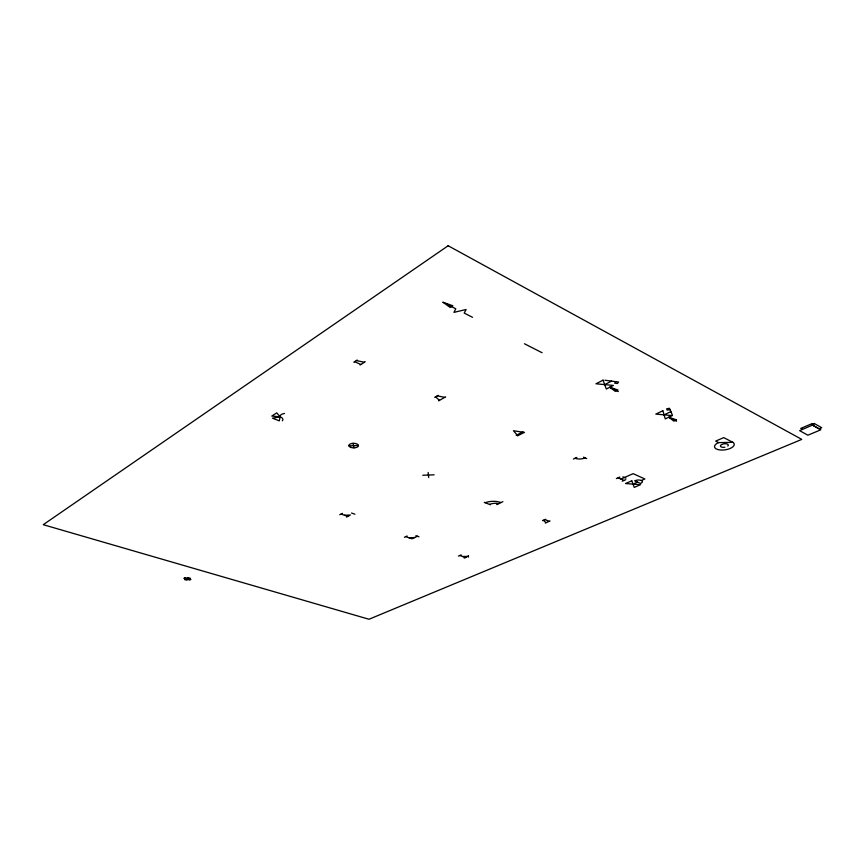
<?xml version="1.0" encoding="UTF-8"?>
<svg xmlns="http://www.w3.org/2000/svg" width="865" height="865" viewBox="0 0 865 865"><rect width="100%" height="100%" fill="white"/><g stroke="black" fill="none" stroke-linecap="round" stroke-linejoin="round"><path stroke-width="1.3" d="M615.858 381.681L614.68 383.163L617.415 383.519L618.594 382.038L604.895 380.222M353.774 362.24L357.202 360.024M360.056 365.03L365.225 361.732M434.673 397.327L438.166 395.327M438.62 400.852L445.616 396.873M339.761 514.751L342.454 513.367M346.465 517.086L349.157 515.713M604.689 384.611L611.523 381.108M516.21 435.322L523.271 431.732M517.486 435.895L524.547 432.305M404.409 537.284L407.145 535.997M664.071 414.854L670.894 411.632M573.333 459.088L576.879 457.423M417.449 536.246L411.967 538.808L405.772 536.646M496.661 504.565L502.889 501.678M616.345 478.594L619.881 477.026M620.908 479.059L633.148 473.663L644.857 478.983L641.376 480.497A4.617 1.979 -5.7 0 0 634.694 480.821L640.5 483.427A4.617 1.979 -5.7 0 0 641.365 480.486M622.259 481.221L625.795 479.664M458.418 556.109L461.164 554.908M542.539 520.622L545.664 519.26M633.018 484.108L637.602 482.129M464.191 558.12L466.938 556.93M545.339 523.001L550.032 520.979M669.997 409.588L667.174 410.14L666.601 408.842L669.434 408.291L672.246 414.735M348.898 445.843L358.467 445.475M422.769 475.253L434.111 474.82M344.465 515.237L350.509 515.021M408.875 537.727L414.703 537.533M462.678 556.519L468.441 556.325M732.871 442.318L718.577 442.61L715.669 441.128L723.713 437.604L732.871 442.318A9.958 4.379 -7.9 0 1 729.682 448.654A9.958 4.379 -7.9 0 1 716.209 448.913A9.958 4.379 -7.9 0 1 718.555 442.599M522.449 432.154L513.453 430.727L517.032 434.911M356.348 360.575L364.403 362.251M437.29 395.824L444.729 397.381M609.836 387.239L617.988 390.018L615.307 391.38L609.836 387.239L618.345 391.564M341.102 514.059L347.806 516.405M459.791 555.514L465.565 557.525M351.536 513.042L354.888 514.21M415.903 535.705L418.995 536.787M442.999 302.274L452.882 305.778L450.222 307.475L442.999 302.274L455.79 308.783L453.92 312.384L466.116 309.486L464.202 313.076L472.517 317.304M484.238 502.349L490.477 504.782M544.885 519.595L549.243 521.314M618.107 477.804L624.022 480.443M354.628 361.689L360.921 364.489M622.973 476.831L625.925 478.15M583.583 457.163L586.719 458.58M524.46 343.751L542.085 352.736M668.796 417.254L676.581 421.223M802.428 429.332L800.763 428.402L812.149 423.591L813.803 424.531L799.628 430.64L807.867 435.203L820.82 429.808L812.603 425.169M543.317 520.276L546.075 522.687M435.538 396.83L439.485 400.354M353.017 443.258L354.012 447.854M428.153 472.474L428.705 477.577M468.397 555.546L468.484 557.103M284.488 413.481A6.509 3.19 2.6 0 0 280.152 416.8L272.497 418.195L279.276 420.844L280.152 416.8L276.724 412.886L271.794 416.065L280.152 416.8A6.488 3.168 2.8 0 1 282.325 420.779M489.568 504.436A7.093 3.017 -2.5 0 1 498.618 503.657M485.233 502.706A11.461 4.887 -2.4 0 1 500.932 502.587M585.151 457.866A7.169 3.255 -4.8 0 1 575.106 458.255M724.892 447.227A3.979 1.752 -7.9 0 1 720.426 445.832A3.979 1.752 -7.9 0 1 725.562 443.734A3.979 1.752 -7.9 0 1 727.768 446.059M448.146 245.746L43.25 524.687L368.987 619.254L801.779 439.388L448.146 245.746M185.034 577.766L183.867 578.382L189.727 580.047L190.895 579.42L185.034 577.766M188.246 577.658L184.602 579.604L186.526 580.145L190.181 578.209L188.246 577.658M603.035 380.135L595.974 383.79L613.371 385.433L606.322 389.023L603.035 380.135M662.85 410.756L655.811 414.097L672.321 415.6L665.282 418.898L662.85 410.756M676.506 419.882L673.824 421.125L668.926 417.319L676.506 419.882M631.796 480.789L625.514 483.535L640.511 484.692L634.229 487.406L631.796 480.789M814.289 423.504L811.673 424.618L819.133 428.835L821.75 427.732L814.289 423.504M351.082 447.475A4.812 2.271 0.7 0 0 358.467 445.724A4.812 2.271 0.7 0 0 351.439 443.55A4.812 2.271 0.7 0 0 351.082 447.475"/></g></svg>
